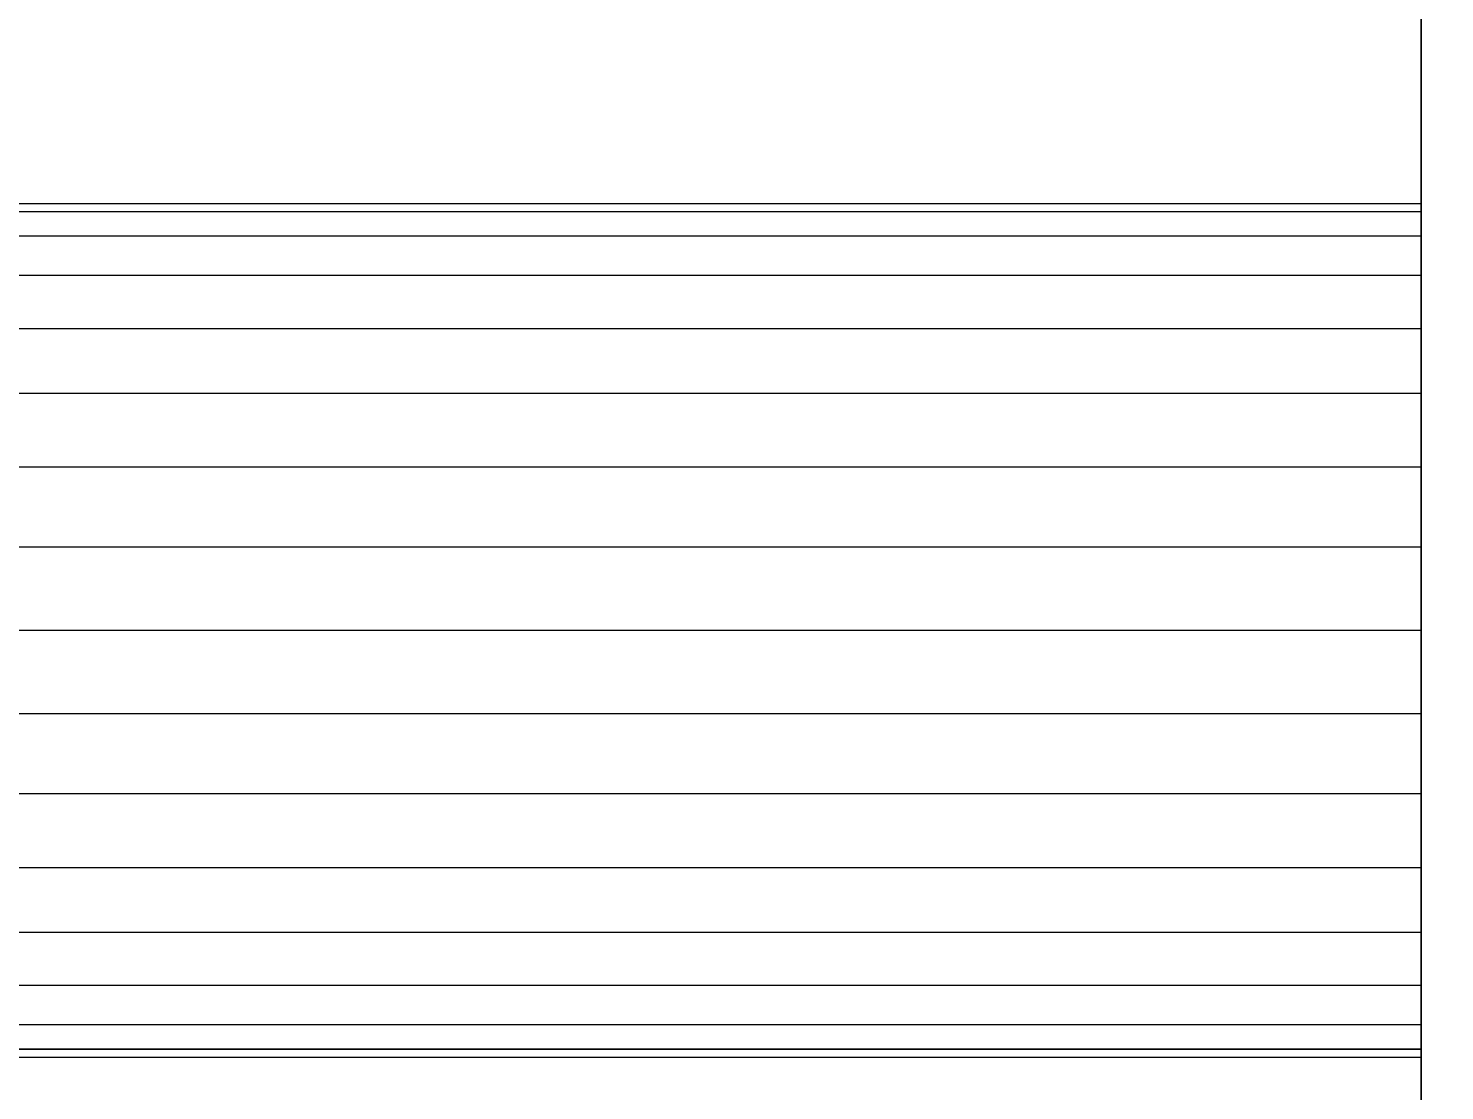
# Model space of a CAD drawing. Header units: millimetres. Extents: x -22443 to 8019, y 3751 to 17584.
# Drawn here: x -19272.19 to -19238.07, y 14196.35 to 14221.93 of the extents above; entities that cross this region are included whole.
import ezdxf

# ---------------------------------------------------------------- set-up
doc = ezdxf.new("R2010")
doc.units = ezdxf.units.MM
for name, color, linetype, lineweight in [('A-ANNO-DIMS', 211, 'Continuous', 9), ('A-ANNO-DIMS-50', 211, 'Continuous', 9), ('A-GENM', 13, 'Continuous', 18)]:
    doc.layers.add(name, color=color, linetype=linetype, lineweight=lineweight)
doc.styles.add('Arial', font='arial.ttf', dxfattribs={"height": 125})
doc.dimstyles.new('Diagonal_-_2_5mm_Arial', dxfattribs={"dimscale": 304.8, "dimtxt": 127.532425, "dimasz": 0.492126, "dimexe": 0.393701, "dimexo": 0.246063, "dimgap": 0.287073, "dimtad": 1, "dimdec": 0, "dimzin": 0, "dimdsep": 46, "dimtxsty": 'Arial', "dimblk1": 'OBLIQUE', "dimblk2": 'OBLIQUE', "dimsah": 1, "dimcen": 0.09, "dimdle": 0.393701, "dimazin": 0, "dimtfac": 1, "dimtdec": 4, "dimtix": 1, "dimtmove": 0, "dimatfit": 3, "dimfxl": 1, "dimtvp": 1, "dimtolj": 1, "dimtzin": 0, "dimarcsym": 2})

# ---------------------------------------------------------------- blocks, each defined once
blk = doc.blocks.new('Nevera autoservicio 1_34m - Nevera autoservicio 1_34m-502275-Level 1')
at = {"layer": 'A-GENM'}
for p, q in [((404.102, 673.31), (404.102, -581.966)), ((404.102, -581.966), (404.102, 673.31)), ((404.102, -581.966), (404.102, 673.31)), ((404.102, -581.966), (404.102, 673.31)), ((404.102, -540.148), (404.102, 501.905)), ((404.102, 47.677), (404.102, 20.958)), ((404.102, 31.235), (205.269, 31.235)), ((404.102, 31.235), (205.269, 31.235)), ((404.102, 31.235), (205.269, 31.235)), ((404.102, 31.235), (205.269, 31.235)), ((404.102, 31.235), (205.269, 31.235)), ((404.102, 31.235), (205.269, 31.235)), ((404.102, 31.235), (205.269, 31.235)), ((404.102, 31.235), (205.269, 31.235)), ((404.102, 31.235), (205.269, 31.235)), ((404.102, 31.235), (205.269, 31.235)), ((404.102, 31.235), (205.269, 31.235)), ((404.102, 31.235), (205.269, 31.235)), ((404.102, 31.053), (404.102, 31.235)), ((404.102, 31.235), (404.102, 31.037)), ((404.102, 31.037), (404.102, 31.235)), ((404.102, 31.235), (404.102, 31.037)), ((404.102, 31.037), (404.102, 31.235)), ((404.102, 31.235), (404.102, 31.037)), ((404.102, 31.037), (404.102, 31.235)), ((404.102, 31.235), (404.102, 31.037)), ((404.102, 31.135), (404.102, 31.235)), ((404.102, 31.235), (404.102, 31.037)), ((404.102, 31.135), (404.102, 31.235)), ((404.102, 31.235), (404.102, 31.037)), ((404.102, 31.037), (404.102, 31.235)), ((404.102, 31.235), (404.102, 31.053)), ((404.102, 31.135), (404.102, 31.235)), ((404.102, 31.135), (404.102, 31.235)), ((404.102, 31.037), (404.102, 31.235)), ((404.102, 31.037), (404.102, 31.235)), ((404.102, 31.037), (404.102, 31.235)), ((404.102, 31.037), (404.102, 31.235)), ((404.102, 31.235), (404.102, 31.037)), ((404.102, 31.235), (404.102, 31.037)), ((404.102, 31.037), (404.102, 31.235)), ((404.102, 31.235), (404.102, 31.037)), ((404.102, 31.037), (404.102, 31.135)), ((404.102, 31.037), (404.102, 31.135)), ((404.102, 31.037), (404.102, 31.135)), ((404.102, 31.037), (404.102, 31.135)), ((404.102, 31.037), (404.102, 31.053)), ((404.102, 31.053), (404.102, 31.037)), ((404.102, 31.037), (205.269, 31.037)), ((404.102, 31.037), (205.269, 31.037)), ((404.102, 31.037), (205.269, 31.037)), ((404.102, 31.037), (205.269, 31.037)), ((404.102, 31.037), (205.269, 31.037)), ((404.102, 31.037), (205.269, 31.037)), ((404.102, 31.037), (205.269, 31.037)), ((404.102, 31.037), (205.269, 31.037)), ((404.102, 31.037), (205.269, 31.037)), ((404.102, 31.037), (205.269, 31.037)), ((404.102, 31.037), (205.269, 31.037)), ((404.102, 31.037), (205.269, 31.037)), ((404.102, 31.037), (205.269, 31.037)), ((404.102, 31.037), (205.269, 31.037)), ((404.102, 31.037), (205.269, 31.037)), ((404.102, 31.037), (205.269, 31.037)), ((404.102, 31.037), (205.269, 31.037)), ((404.102, 31.037), (205.269, 31.037)), ((404.102, 31.037), (205.269, 31.037)), ((404.102, 31.037), (205.269, 31.037)), ((404.102, 31.037), (205.269, 31.037)), ((404.102, 31.037), (205.269, 31.037)), ((404.102, 31.037), (205.269, 31.037)), ((404.102, 31.037), (205.269, 31.037)), ((404.102, 30.453), (404.102, 31.037)), ((404.102, 31.037), (404.102, 30.453)), ((404.102, 30.453), (404.102, 31.037)), ((404.102, 31.037), (404.102, 30.453)), ((404.102, 30.453), (404.102, 31.037)), ((404.102, 31.037), (404.102, 30.453)), ((404.102, 30.453), (404.102, 31.037)), ((404.102, 31.037), (404.102, 30.453)), ((404.102, 30.453), (404.102, 31.037)), ((404.102, 31.037), (404.102, 30.453)), ((404.102, 30.453), (404.102, 31.037)), ((404.102, 31.037), (404.102, 30.453)), ((404.102, 30.453), (404.102, 31.037)), ((404.102, 30.453), (404.102, 31.037)), ((404.102, 30.453), (404.102, 31.037)), ((404.102, 30.453), (404.102, 31.037)), ((404.102, 30.453), (404.102, 31.037)), ((404.102, 30.453), (404.102, 31.037)), ((404.102, 30.453), (404.102, 31.037)), ((404.102, 30.453), (404.102, 31.037)), ((404.102, 30.453), (404.102, 31.037)), ((404.102, 30.453), (404.102, 31.037)), ((404.102, 30.453), (404.102, 31.037)), ((404.102, 30.453), (404.102, 31.037)), ((404.102, 30.453), (205.269, 30.453)), ((404.102, 30.453), (205.269, 30.453)), ((404.102, 30.453), (205.269, 30.453)), ((404.102, 30.453), (205.269, 30.453)), ((404.102, 30.453), (205.269, 30.453)), ((404.102, 30.453), (205.269, 30.453)), ((404.102, 30.453), (205.269, 30.453)), ((404.102, 30.453), (205.269, 30.453)), ((404.102, 30.453), (205.269, 30.453)), ((404.102, 30.453), (205.269, 30.453)), ((404.102, 30.453), (205.269, 30.453)), ((404.102, 30.453), (205.269, 30.453)), ((404.102, 30.453), (205.269, 30.453)), ((404.102, 30.453), (205.269, 30.453)), ((404.102, 30.453), (205.269, 30.453)), ((404.102, 30.453), (205.269, 30.453)), ((404.102, 30.453), (205.269, 30.453)), ((404.102, 30.453), (205.269, 30.453)), ((404.102, 30.453), (205.269, 30.453)), ((404.102, 30.453), (205.269, 30.453)), ((404.102, 30.453), (205.269, 30.453)), ((404.102, 30.453), (205.269, 30.453)), ((404.102, 30.453), (205.269, 30.453)), ((404.102, 30.453), (205.269, 30.453)), ((404.102, 29.503), (404.102, 30.453)), ((404.102, 30.453), (404.102, 29.503)), ((404.102, 29.503), (404.102, 30.453)), ((404.102, 30.453), (404.102, 29.503)), ((404.102, 29.503), (404.102, 30.453)), ((404.102, 30.453), (404.102, 29.503)), ((404.102, 29.503), (404.102, 30.453)), ((404.102, 30.453), (404.102, 29.503)), ((404.102, 29.503), (404.102, 30.453)), ((404.102, 30.453), (404.102, 29.503)), ((404.102, 29.503), (404.102, 30.453)), ((404.102, 30.453), (404.102, 29.503)), ((404.102, 29.503), (404.102, 30.453)), ((404.102, 29.503), (404.102, 30.453)), ((404.102, 29.503), (404.102, 30.453)), ((404.102, 29.503), (404.102, 30.453)), ((404.102, 29.503), (404.102, 30.453)), ((404.102, 29.503), (404.102, 30.453)), ((404.102, 29.503), (404.102, 30.453)), ((404.102, 29.503), (404.102, 30.453)), ((404.102, 29.503), (404.102, 30.453)), ((404.102, 29.503), (404.102, 30.453)), ((404.102, 29.503), (404.102, 30.453)), ((404.102, 29.503), (404.102, 30.453)), ((404.102, 29.503), (205.269, 29.503)), ((404.102, 29.503), (205.269, 29.503)), ((404.102, 29.503), (205.269, 29.503)), ((404.102, 29.503), (205.269, 29.503)), ((404.102, 29.503), (205.269, 29.503)), ((404.102, 29.503), (205.269, 29.503)), ((404.102, 29.503), (205.269, 29.503)), ((404.102, 29.503), (205.269, 29.503)), ((404.102, 29.503), (205.269, 29.503)), ((404.102, 29.503), (205.269, 29.503)), ((404.102, 29.503), (205.269, 29.503)), ((404.102, 29.503), (205.269, 29.503)), ((404.102, 29.503), (205.269, 29.503)), ((404.102, 29.503), (205.269, 29.503)), ((404.102, 29.503), (205.269, 29.503)), ((404.102, 29.503), (205.269, 29.503)), ((404.102, 29.503), (205.269, 29.503)), ((404.102, 29.503), (205.269, 29.503)), ((404.102, 29.503), (205.269, 29.503)), ((404.102, 29.503), (205.269, 29.503)), ((404.102, 29.503), (205.269, 29.503)), ((404.102, 29.503), (205.269, 29.503)), ((404.102, 29.503), (205.269, 29.503)), ((404.102, 29.503), (205.269, 29.503)), ((404.102, 28.225), (404.102, 29.503)), ((404.102, 29.503), (404.102, 28.225)), ((404.102, 28.225), (404.102, 29.503)), ((404.102, 29.503), (404.102, 28.225)), ((404.102, 28.225), (404.102, 29.503)), ((404.102, 29.503), (404.102, 28.225)), ((404.102, 28.225), (404.102, 29.503)), ((404.102, 29.503), (404.102, 28.225)), ((404.102, 28.225), (404.102, 29.503)), ((404.102, 29.503), (404.102, 28.225)), ((404.102, 28.225), (404.102, 29.503)), ((404.102, 29.503), (404.102, 28.225)), ((404.102, 28.225), (404.102, 29.503)), ((404.102, 28.225), (404.102, 29.503)), ((404.102, 28.225), (404.102, 29.503)), ((404.102, 28.225), (404.102, 29.503)), ((404.102, 28.225), (404.102, 29.503)), ((404.102, 28.225), (404.102, 29.503)), ((404.102, 28.225), (404.102, 29.503)), ((404.102, 28.225), (404.102, 29.503)), ((404.102, 28.225), (404.102, 29.503)), ((404.102, 28.225), (404.102, 29.503)), ((404.102, 28.225), (404.102, 29.503)), ((404.102, 28.225), (404.102, 29.503)), ((404.102, 28.225), (205.269, 28.225)), ((404.102, 28.225), (205.269, 28.225)), ((404.102, 28.225), (205.269, 28.225)), ((404.102, 28.225), (205.269, 28.225)), ((404.102, 28.225), (205.269, 28.225)), ((404.102, 28.225), (205.269, 28.225)), ((404.102, 28.225), (205.269, 28.225)), ((404.102, 28.225), (205.269, 28.225)), ((404.102, 28.225), (205.269, 28.225)), ((404.102, 28.225), (205.269, 28.225)), ((404.102, 28.225), (205.269, 28.225)), ((404.102, 28.225), (205.269, 28.225)), ((404.102, 28.225), (205.269, 28.225)), ((404.102, 28.225), (205.269, 28.225)), ((404.102, 28.225), (205.269, 28.225)), ((404.102, 28.225), (205.269, 28.225)), ((404.102, 28.225), (205.269, 28.225)), ((404.102, 28.225), (205.269, 28.225)), ((404.102, 28.225), (205.269, 28.225)), ((404.102, 28.225), (205.269, 28.225)), ((404.102, 28.225), (205.269, 28.225)), ((404.102, 28.225), (205.269, 28.225)), ((404.102, 28.225), (205.269, 28.225)), ((404.102, 28.225), (205.269, 28.225)), ((404.102, 26.667), (404.102, 28.225)), ((404.102, 28.225), (404.102, 26.667)), ((404.102, 26.667), (404.102, 28.225)), ((404.102, 28.225), (404.102, 26.667)), ((404.102, 26.667), (404.102, 28.225)), ((404.102, 28.225), (404.102, 26.667)), ((404.102, 26.667), (404.102, 28.225)), ((404.102, 28.225), (404.102, 26.667)), ((404.102, 26.667), (404.102, 28.225)), ((404.102, 28.225), (404.102, 26.667)), ((404.102, 26.667), (404.102, 28.225)), ((404.102, 28.225), (404.102, 26.667)), ((404.102, 26.667), (404.102, 28.225)), ((404.102, 26.667), (404.102, 28.225)), ((404.102, 26.667), (404.102, 28.225)), ((404.102, 26.667), (404.102, 28.225)), ((404.102, 26.667), (404.102, 28.225)), ((404.102, 26.667), (404.102, 28.225)), ((404.102, 26.667), (404.102, 28.225)), ((404.102, 26.667), (404.102, 28.225)), ((404.102, 26.667), (404.102, 28.225)), ((404.102, 26.667), (404.102, 28.225)), ((404.102, 26.667), (404.102, 28.225)), ((404.102, 26.667), (404.102, 28.225)), ((404.102, 26.667), (205.269, 26.667)), ((404.102, 26.667), (205.269, 26.667)), ((404.102, 26.667), (205.269, 26.667)), ((404.102, 26.667), (205.269, 26.667)), ((404.102, 26.667), (205.269, 26.667)), ((404.102, 26.667), (205.269, 26.667)), ((404.102, 26.667), (205.269, 26.667)), ((404.102, 26.667), (205.269, 26.667)), ((404.102, 26.667), (205.269, 26.667)), ((404.102, 26.667), (205.269, 26.667)), ((404.102, 26.667), (205.269, 26.667)), ((404.102, 26.667), (205.269, 26.667)), ((404.102, 26.667), (205.269, 26.667)), ((404.102, 26.667), (205.269, 26.667)), ((404.102, 26.667), (205.269, 26.667)), ((404.102, 26.667), (205.269, 26.667)), ((404.102, 26.667), (205.269, 26.667)), ((404.102, 26.667), (205.269, 26.667)), ((404.102, 26.667), (205.269, 26.667)), ((404.102, 26.667), (205.269, 26.667)), ((404.102, 26.667), (205.269, 26.667)), ((404.102, 26.667), (205.269, 26.667)), ((404.102, 26.667), (205.269, 26.667)), ((404.102, 26.667), (205.269, 26.667)), ((404.102, 24.891), (404.102, 26.667)), ((404.102, 26.667), (404.102, 24.891)), ((404.102, 24.891), (404.102, 26.667)), ((404.102, 26.667), (404.102, 24.891)), ((404.102, 24.891), (404.102, 26.667)), ((404.102, 26.667), (404.102, 24.891)), ((404.102, 24.891), (404.102, 26.667)), ((404.102, 26.667), (404.102, 24.891)), ((404.102, 24.891), (404.102, 26.667)), ((404.102, 26.667), (404.102, 24.891)), ((404.102, 24.891), (404.102, 26.667)), ((404.102, 26.667), (404.102, 24.891)), ((404.102, 24.891), (404.102, 26.667)), ((404.102, 24.891), (404.102, 26.667)), ((404.102, 24.891), (404.102, 26.667)), ((404.102, 24.891), (404.102, 26.667)), ((404.102, 24.891), (404.102, 26.667)), ((404.102, 24.891), (404.102, 26.667)), ((404.102, 24.891), (404.102, 26.667)), ((404.102, 24.891), (404.102, 26.667)), ((404.102, 24.891), (404.102, 26.667)), ((404.102, 24.891), (404.102, 26.667)), ((404.102, 24.891), (404.102, 26.667)), ((404.102, 24.891), (404.102, 26.667)), ((404.102, 24.891), (205.269, 24.891)), ((404.102, 24.891), (205.269, 24.891)), ((404.102, 24.891), (205.269, 24.891)), ((404.102, 24.891), (205.269, 24.891)), ((404.102, 24.891), (205.269, 24.891)), ((404.102, 24.891), (205.269, 24.891)), ((404.102, 24.891), (205.269, 24.891)), ((404.102, 24.891), (205.269, 24.891)), ((404.102, 24.891), (205.269, 24.891)), ((404.102, 24.891), (205.269, 24.891)), ((404.102, 24.891), (205.269, 24.891)), ((404.102, 24.891), (205.269, 24.891)), ((404.102, 24.891), (205.269, 24.891)), ((404.102, 24.891), (205.269, 24.891)), ((404.102, 24.891), (205.269, 24.891)), ((404.102, 24.891), (205.269, 24.891)), ((404.102, 24.891), (205.269, 24.891)), ((404.102, 24.891), (205.269, 24.891)), ((404.102, 24.891), (205.269, 24.891)), ((404.102, 24.891), (205.269, 24.891)), ((404.102, 24.891), (205.269, 24.891)), ((404.102, 24.891), (205.269, 24.891)), ((404.102, 24.891), (205.269, 24.891)), ((404.102, 24.891), (205.269, 24.891)), ((404.102, 22.962), (404.102, 24.891)), ((404.102, 24.891), (404.102, 22.962)), ((404.102, 22.962), (404.102, 24.891)), ((404.102, 24.891), (404.102, 22.962)), ((404.102, 22.962), (404.102, 24.891)), ((404.102, 24.891), (404.102, 22.962)), ((404.102, 22.962), (404.102, 24.891)), ((404.102, 24.891), (404.102, 22.962)), ((404.102, 22.962), (404.102, 24.891)), ((404.102, 24.891), (404.102, 22.962)), ((404.102, 22.962), (404.102, 24.891)), ((404.102, 24.891), (404.102, 22.962)), ((404.102, 22.962), (404.102, 24.891)), ((404.102, 22.962), (404.102, 24.891)), ((404.102, 22.962), (404.102, 24.891)), ((404.102, 22.962), (404.102, 24.891)), ((404.102, 22.962), (404.102, 24.891)), ((404.102, 22.962), (404.102, 24.891)), ((404.102, 24.891), (404.102, 22.962)), ((404.102, 22.962), (404.102, 24.891)), ((404.102, 22.962), (404.102, 24.891)), ((404.102, 22.962), (404.102, 24.891)), ((404.102, 22.962), (404.102, 24.891)), ((404.102, 22.962), (404.102, 24.891)), ((404.102, 22.962), (205.269, 22.962)), ((404.102, 22.962), (205.269, 22.962)), ((404.102, 22.962), (205.269, 22.962)), ((404.102, 22.962), (205.269, 22.962)), ((404.102, 22.962), (205.269, 22.962)), ((404.102, 22.962), (205.269, 22.962)), ((404.102, 22.962), (205.269, 22.962)), ((404.102, 22.962), (205.269, 22.962)), ((404.102, 22.962), (205.269, 22.962)), ((404.102, 22.962), (205.269, 22.962)), ((404.102, 22.962), (205.269, 22.962)), ((404.102, 22.962), (205.269, 22.962)), ((404.102, 22.962), (205.269, 22.962)), ((404.102, 22.962), (205.269, 22.962)), ((404.102, 22.962), (205.269, 22.962)), ((404.102, 22.962), (205.269, 22.962)), ((404.102, 22.962), (205.269, 22.962)), ((404.102, 22.962), (205.269, 22.962)), ((404.102, 22.962), (205.269, 22.962)), ((404.102, 22.962), (205.269, 22.962)), ((404.102, 22.962), (205.269, 22.962)), ((404.102, 22.962), (205.269, 22.962)), ((404.102, 22.962), (205.269, 22.962)), ((404.102, 22.962), (205.269, 22.962)), ((404.102, 20.958), (404.102, 22.962)), ((404.102, 22.962), (404.102, 20.958)), ((404.102, 20.958), (404.102, 22.962)), ((404.102, 22.962), (404.102, 20.958)), ((404.102, 20.958), (404.102, 22.962)), ((404.102, 22.962), (404.102, 20.958)), ((404.102, 20.958), (404.102, 22.962)), ((404.102, 22.962), (404.102, 20.958)), ((404.102, 20.958), (404.102, 22.962)), ((404.102, 22.962), (404.102, 20.958)), ((404.102, 20.958), (404.102, 22.962)), ((404.102, 22.962), (404.102, 20.958)), ((404.102, 20.958), (404.102, 22.962)), ((404.102, 20.958), (404.102, 22.962)), ((404.102, 20.958), (404.102, 22.962)), ((404.102, 20.958), (404.102, 22.962)), ((404.102, 20.958), (404.102, 22.962)), ((404.102, 20.958), (404.102, 22.962)), ((404.102, 20.958), (404.102, 22.962)), ((404.102, 22.962), (404.102, 20.958)), ((404.102, 20.958), (404.102, 22.962)), ((404.102, 20.958), (404.102, 22.962)), ((404.102, 20.958), (404.102, 22.962)), ((404.102, 20.958), (404.102, 22.962)), ((404.102, 20.958), (205.269, 20.958)), ((404.102, 20.958), (205.269, 20.958)), ((404.102, 20.958), (205.269, 20.958)), ((404.102, 20.958), (205.269, 20.958)), ((404.102, 20.958), (205.269, 20.958)), ((404.102, 20.958), (205.269, 20.958)), ((404.102, 20.958), (205.269, 20.958)), ((404.102, 20.958), (205.269, 20.958)), ((404.102, 20.958), (205.269, 20.958)), ((404.102, 20.958), (205.269, 20.958)), ((404.102, 20.958), (205.269, 20.958)), ((404.102, 20.958), (205.269, 20.958)), ((404.102, 20.958), (205.269, 20.958)), ((404.102, 20.958), (205.269, 20.958)), ((404.102, 20.958), (205.269, 20.958)), ((404.102, 20.958), (205.269, 20.958)), ((404.102, 20.958), (205.269, 20.958)), ((404.102, 20.958), (205.269, 20.958)), ((404.102, 20.958), (205.269, 20.958)), ((404.102, 20.958), (205.269, 20.958)), ((404.102, 20.958), (205.269, 20.958)), ((404.102, 20.958), (205.269, 20.958)), ((404.102, 20.958), (205.269, 20.958)), ((404.102, 20.958), (205.269, 20.958)), ((404.102, 18.953), (404.102, 20.958)), ((404.102, 20.958), (404.102, 18.953)), ((404.102, 18.953), (404.102, 20.958)), ((404.102, 20.958), (404.102, 18.953)), ((404.102, 18.953), (404.102, 20.958)), ((404.102, 20.958), (404.102, 18.953)), ((404.102, 18.953), (404.102, 20.958)), ((404.102, 20.958), (404.102, 18.953)), ((404.102, 18.953), (404.102, 20.958)), ((404.102, 20.958), (404.102, 18.953)), ((404.102, 18.953), (404.102, 20.958)), ((404.102, 20.958), (404.102, 18.953)), ((404.102, -5.761), (404.102, 20.958)), ((404.102, 20.958), (404.102, 18.953)), ((404.102, 20.958), (404.102, 18.953)), ((404.102, 20.958), (404.102, 18.953)), ((404.102, 20.958), (404.102, 18.953)), ((404.102, 20.958), (404.102, 18.953)), ((404.102, 20.958), (404.102, 18.953)), ((404.102, 18.953), (404.102, 20.958)), ((404.102, 20.958), (404.102, 18.953)), ((404.102, 20.958), (404.102, 18.953)), ((404.102, 18.953), (404.102, 20.958)), ((404.102, 20.958), (404.102, 18.953)), ((404.102, 20.958), (404.102, 18.953)), ((404.102, 18.953), (205.269, 18.953)), ((404.102, 18.953), (205.269, 18.953)), ((404.102, 18.953), (205.269, 18.953)), ((404.102, 18.953), (205.269, 18.953)), ((404.102, 18.953), (205.269, 18.953)), ((404.102, 18.953), (205.269, 18.953)), ((404.102, 18.953), (205.269, 18.953)), ((404.102, 18.953), (205.269, 18.953)), ((404.102, 18.953), (205.269, 18.953)), ((404.102, 18.953), (205.269, 18.953)), ((404.102, 18.953), (205.269, 18.953)), ((404.102, 18.953), (205.269, 18.953)), ((404.102, 18.953), (205.269, 18.953)), ((404.102, 18.953), (205.269, 18.953)), ((404.102, 18.953), (205.269, 18.953)), ((404.102, 18.953), (205.269, 18.953)), ((404.102, 18.953), (205.269, 18.953)), ((404.102, 18.953), (205.269, 18.953)), ((404.102, 18.953), (205.269, 18.953)), ((404.102, 18.953), (205.269, 18.953)), ((404.102, 18.953), (205.269, 18.953)), ((404.102, 18.953), (205.269, 18.953)), ((404.102, 18.953), (205.269, 18.953)), ((404.102, 18.953), (205.269, 18.953)), ((404.102, 17.025), (404.102, 18.953)), ((404.102, 18.953), (404.102, 17.025)), ((404.102, 17.025), (404.102, 18.953)), ((404.102, 18.953), (404.102, 17.025)), ((404.102, 17.025), (404.102, 18.953)), ((404.102, 18.953), (404.102, 17.025)), ((404.102, 17.025), (404.102, 18.953)), ((404.102, 18.953), (404.102, 17.025)), ((404.102, 17.025), (404.102, 18.953)), ((404.102, 18.953), (404.102, 17.025)), ((404.102, 17.025), (404.102, 18.953)), ((404.102, 18.953), (404.102, 17.025)), ((404.102, 18.953), (404.102, 17.025)), ((404.102, 18.953), (404.102, 17.025)), ((404.102, 18.953), (404.102, 17.025)), ((404.102, 18.953), (404.102, 17.025)), ((404.102, 18.953), (404.102, 17.025)), ((404.102, 18.953), (404.102, 17.025)), ((404.102, 18.953), (404.102, 17.025)), ((404.102, 18.953), (404.102, 17.025)), ((404.102, 18.953), (404.102, 17.025)), ((404.102, 17.025), (404.102, 18.953)), ((404.102, 18.953), (404.102, 17.025)), ((404.102, 18.953), (404.102, 17.025)), ((404.102, 17.025), (205.269, 17.025)), ((404.102, 17.025), (205.269, 17.025)), ((404.102, 17.025), (205.269, 17.025)), ((404.102, 17.025), (205.269, 17.025)), ((404.102, 17.025), (205.269, 17.025)), ((404.102, 17.025), (205.269, 17.025)), ((404.102, 17.025), (205.269, 17.025)), ((404.102, 17.025), (205.269, 17.025)), ((404.102, 17.025), (205.269, 17.025)), ((404.102, 17.025), (205.269, 17.025)), ((404.102, 17.025), (205.269, 17.025)), ((404.102, 17.025), (205.269, 17.025)), ((404.102, 17.025), (205.269, 17.025)), ((404.102, 17.025), (205.269, 17.025)), ((404.102, 17.025), (205.269, 17.025)), ((404.102, 17.025), (205.269, 17.025)), ((404.102, 17.025), (205.269, 17.025)), ((404.102, 17.025), (205.269, 17.025)), ((404.102, 17.025), (205.269, 17.025)), ((404.102, 17.025), (205.269, 17.025)), ((404.102, 17.025), (205.269, 17.025)), ((404.102, 17.025), (205.269, 17.025)), ((404.102, 17.025), (205.269, 17.025)), ((404.102, 17.025), (205.269, 17.025)), ((404.102, 15.248), (404.102, 17.025)), ((404.102, 17.025), (404.102, 15.248)), ((404.102, 15.248), (404.102, 17.025)), ((404.102, 17.025), (404.102, 15.248)), ((404.102, 15.248), (404.102, 17.025)), ((404.102, 17.025), (404.102, 15.248)), ((404.102, 15.248), (404.102, 17.025)), ((404.102, 17.025), (404.102, 15.248)), ((404.102, 15.248), (404.102, 17.025)), ((404.102, 17.025), (404.102, 15.248)), ((404.102, 15.248), (404.102, 17.025)), ((404.102, 17.025), (404.102, 15.248)), ((404.102, 17.025), (404.102, 15.248)), ((404.102, 17.025), (404.102, 15.248)), ((404.102, 17.025), (404.102, 15.248)), ((404.102, 17.025), (404.102, 15.248)), ((404.102, 17.025), (404.102, 15.248)), ((404.102, 17.025), (404.102, 15.248)), ((404.102, 17.025), (404.102, 15.248)), ((404.102, 17.025), (404.102, 15.248)), ((404.102, 17.025), (404.102, 15.248)), ((404.102, 17.025), (404.102, 15.248)), ((404.102, 17.025), (404.102, 15.248)), ((404.102, 17.025), (404.102, 15.248)), ((404.102, 15.248), (205.269, 15.248)), ((404.102, 15.248), (205.269, 15.248)), ((404.102, 15.248), (205.269, 15.248)), ((404.102, 15.248), (205.269, 15.248)), ((404.102, 15.248), (205.269, 15.248)), ((404.102, 15.248), (205.269, 15.248)), ((404.102, 15.248), (205.269, 15.248)), ((404.102, 15.248), (205.269, 15.248)), ((404.102, 15.248), (205.269, 15.248)), ((404.102, 15.248), (205.269, 15.248)), ((404.102, 15.248), (205.269, 15.248)), ((404.102, 15.248), (205.269, 15.248)), ((404.102, 15.248), (205.269, 15.248)), ((404.102, 15.248), (205.269, 15.248)), ((404.102, 15.248), (205.269, 15.248)), ((404.102, 15.248), (205.269, 15.248)), ((404.102, 15.248), (205.269, 15.248)), ((404.102, 15.248), (205.269, 15.248)), ((404.102, 15.248), (205.269, 15.248)), ((404.102, 15.248), (205.269, 15.248)), ((404.102, 15.248), (205.269, 15.248)), ((404.102, 15.248), (205.269, 15.248)), ((404.102, 15.248), (205.269, 15.248)), ((404.102, 15.248), (205.269, 15.248)), ((404.102, 13.691), (404.102, 15.248)), ((404.102, 15.248), (404.102, 13.691)), ((404.102, 13.691), (404.102, 15.248)), ((404.102, 15.248), (404.102, 13.691)), ((404.102, 13.691), (404.102, 15.248)), ((404.102, 15.248), (404.102, 13.691)), ((404.102, 13.691), (404.102, 15.248)), ((404.102, 15.248), (404.102, 13.691)), ((404.102, 13.691), (404.102, 15.248)), ((404.102, 15.248), (404.102, 13.691)), ((404.102, 13.691), (404.102, 15.248)), ((404.102, 15.248), (404.102, 13.691)), ((404.102, 15.248), (404.102, 13.691)), ((404.102, 15.248), (404.102, 13.691)), ((404.102, 15.248), (404.102, 13.691)), ((404.102, 15.248), (404.102, 13.691)), ((404.102, 15.248), (404.102, 13.691)), ((404.102, 15.248), (404.102, 13.691)), ((404.102, 15.248), (404.102, 13.691)), ((404.102, 15.248), (404.102, 13.691)), ((404.102, 15.248), (404.102, 13.691)), ((404.102, 15.248), (404.102, 13.691)), ((404.102, 15.248), (404.102, 13.691)), ((404.102, 15.248), (404.102, 13.691)), ((404.102, 13.691), (205.269, 13.691)), ((404.102, 13.691), (205.269, 13.691)), ((404.102, 13.691), (205.269, 13.691)), ((404.102, 13.691), (205.269, 13.691)), ((404.102, 13.691), (205.269, 13.691)), ((404.102, 13.691), (205.269, 13.691)), ((404.102, 13.691), (205.269, 13.691)), ((404.102, 13.691), (205.269, 13.691)), ((404.102, 13.691), (205.269, 13.691)), ((404.102, 13.691), (205.269, 13.691)), ((404.102, 13.691), (205.269, 13.691)), ((404.102, 13.691), (205.269, 13.691)), ((404.102, 13.691), (205.269, 13.691)), ((404.102, 13.691), (205.269, 13.691)), ((404.102, 13.691), (205.269, 13.691)), ((404.102, 13.691), (205.269, 13.691)), ((404.102, 13.691), (205.269, 13.691)), ((404.102, 13.691), (205.269, 13.691)), ((404.102, 13.691), (205.269, 13.691)), ((404.102, 13.691), (205.269, 13.691)), ((404.102, 13.691), (205.269, 13.691)), ((404.102, 13.691), (205.269, 13.691)), ((404.102, 13.691), (205.269, 13.691)), ((404.102, 13.691), (205.269, 13.691)), ((404.102, 12.413), (404.102, 13.691)), ((404.102, 13.691), (404.102, 12.413)), ((404.102, 12.413), (404.102, 13.691)), ((404.102, 13.691), (404.102, 12.413)), ((404.102, 12.413), (404.102, 13.691)), ((404.102, 13.691), (404.102, 12.413)), ((404.102, 12.413), (404.102, 13.691)), ((404.102, 13.691), (404.102, 12.413)), ((404.102, 12.413), (404.102, 13.691)), ((404.102, 13.691), (404.102, 12.413)), ((404.102, 12.413), (404.102, 13.691)), ((404.102, 13.691), (404.102, 12.413)), ((404.102, 13.691), (404.102, 12.413)), ((404.102, 13.691), (404.102, 12.413)), ((404.102, 13.691), (404.102, 12.413)), ((404.102, 13.691), (404.102, 12.413)), ((404.102, 13.691), (404.102, 12.413)), ((404.102, 13.691), (404.102, 12.413)), ((404.102, 13.691), (404.102, 12.413)), ((404.102, 13.691), (404.102, 12.413)), ((404.102, 13.691), (404.102, 12.413)), ((404.102, 13.691), (404.102, 12.413)), ((404.102, 13.691), (404.102, 12.413)), ((404.102, 13.691), (404.102, 12.413)), ((404.102, 12.413), (205.269, 12.413)), ((404.102, 12.413), (205.269, 12.413)), ((404.102, 12.413), (205.269, 12.413)), ((404.102, 12.413), (205.269, 12.413)), ((404.102, 12.413), (205.269, 12.413)), ((404.102, 12.413), (205.269, 12.413)), ((404.102, 12.413), (205.269, 12.413)), ((404.102, 12.413), (205.269, 12.413)), ((404.102, 12.413), (205.269, 12.413)), ((404.102, 12.413), (205.269, 12.413)), ((404.102, 12.413), (205.269, 12.413)), ((404.102, 12.413), (205.269, 12.413)), ((404.102, 12.413), (205.269, 12.413)), ((404.102, 12.413), (205.269, 12.413)), ((404.102, 12.413), (205.269, 12.413)), ((404.102, 12.413), (205.269, 12.413)), ((404.102, 12.413), (205.269, 12.413)), ((404.102, 12.413), (205.269, 12.413)), ((404.102, 12.413), (205.269, 12.413)), ((404.102, 12.413), (205.269, 12.413)), ((404.102, 12.413), (205.269, 12.413)), ((404.102, 12.413), (205.269, 12.413)), ((404.102, 12.413), (205.269, 12.413)), ((404.102, 12.413), (205.269, 12.413)), ((404.102, 11.463), (404.102, 12.413)), ((404.102, 12.413), (404.102, 11.463)), ((404.102, 11.463), (404.102, 12.413)), ((404.102, 12.413), (404.102, 11.463)), ((404.102, 11.463), (404.102, 12.413)), ((404.102, 12.413), (404.102, 11.463)), ((404.102, 11.463), (404.102, 12.413)), ((404.102, 12.413), (404.102, 11.463)), ((404.102, 11.463), (404.102, 12.413)), ((404.102, 12.413), (404.102, 11.463)), ((404.102, 11.463), (404.102, 12.413)), ((404.102, 12.413), (404.102, 11.463)), ((404.102, 12.413), (404.102, 11.463)), ((404.102, 12.413), (404.102, 11.463)), ((404.102, 12.413), (404.102, 11.463)), ((404.102, 12.413), (404.102, 11.463)), ((404.102, 12.413), (404.102, 11.463)), ((404.102, 12.413), (404.102, 11.463)), ((404.102, 12.413), (404.102, 11.463)), ((404.102, 12.413), (404.102, 11.463)), ((404.102, 12.413), (404.102, 11.463)), ((404.102, 12.413), (404.102, 11.463)), ((404.102, 12.413), (404.102, 11.463)), ((404.102, 12.413), (404.102, 11.463)), ((404.102, 11.463), (205.269, 11.463)), ((404.102, 11.463), (205.269, 11.463)), ((404.102, 11.463), (205.269, 11.463)), ((404.102, 11.463), (205.269, 11.463)), ((404.102, 11.463), (205.269, 11.463)), ((404.102, 11.463), (205.269, 11.463)), ((404.102, 11.463), (205.269, 11.463)), ((404.102, 11.463), (205.269, 11.463)), ((404.102, 11.463), (205.269, 11.463)), ((404.102, 11.463), (205.269, 11.463)), ((404.102, 11.463), (205.269, 11.463)), ((404.102, 11.463), (205.269, 11.463)), ((404.102, 11.463), (205.269, 11.463)), ((404.102, 11.463), (205.269, 11.463)), ((404.102, 11.463), (205.269, 11.463)), ((404.102, 11.463), (205.269, 11.463)), ((404.102, 11.463), (205.269, 11.463)), ((404.102, 11.463), (205.269, 11.463)), ((404.102, 11.463), (205.269, 11.463)), ((404.102, 11.463), (205.269, 11.463)), ((404.102, 11.463), (205.269, 11.463)), ((404.102, 11.463), (205.269, 11.463)), ((404.102, 11.463), (205.269, 11.463)), ((404.102, 11.463), (205.269, 11.463)), ((404.102, 10.878), (404.102, 11.463)), ((404.102, 11.463), (404.102, 10.878)), ((404.102, 10.878), (404.102, 11.463)), ((404.102, 11.463), (404.102, 10.878)), ((404.102, 10.878), (404.102, 11.463)), ((404.102, 11.463), (404.102, 10.878)), ((404.102, 10.878), (404.102, 11.463)), ((404.102, 11.463), (404.102, 10.878)), ((404.102, 10.878), (404.102, 11.463)), ((404.102, 11.463), (404.102, 10.878)), ((404.102, 10.878), (404.102, 11.463)), ((404.102, 11.463), (404.102, 10.878)), ((404.102, 11.463), (404.102, 10.878)), ((404.102, 11.463), (404.102, 10.878)), ((404.102, 11.463), (404.102, 10.878)), ((404.102, 11.463), (404.102, 10.878)), ((404.102, 11.463), (404.102, 10.878)), ((404.102, 11.463), (404.102, 10.878)), ((404.102, 11.463), (404.102, 10.878)), ((404.102, 11.463), (404.102, 10.878)), ((404.102, 11.463), (404.102, 10.878)), ((404.102, 11.463), (404.102, 10.878)), ((404.102, 11.463), (404.102, 10.878)), ((404.102, 11.463), (404.102, 10.878)), ((404.102, 10.878), (205.269, 10.878)), ((404.102, 10.878), (205.269, 10.878)), ((404.102, 10.878), (205.269, 10.878)), ((404.102, 10.878), (205.269, 10.878)), ((404.102, 10.878), (205.269, 10.878)), ((404.102, 10.878), (205.269, 10.878)), ((404.102, 10.878), (205.269, 10.878)), ((404.102, 10.878), (205.269, 10.878)), ((404.102, 10.878), (205.269, 10.878)), ((404.102, 10.878), (205.269, 10.878)), ((404.102, 10.878), (205.269, 10.878)), ((404.102, 10.878), (205.269, 10.878)), ((404.102, 10.878), (205.269, 10.878)), ((404.102, 10.878), (205.269, 10.878)), ((404.102, 10.878), (205.269, 10.878)), ((404.102, 10.878), (205.269, 10.878)), ((404.102, 10.878), (205.269, 10.878)), ((205.269, 10.878), (404.102, 10.878)), ((404.102, 10.878), (205.269, 10.878)), ((404.102, 10.878), (205.269, 10.878)), ((404.102, 10.878), (205.269, 10.878)), ((404.102, 10.878), (205.269, 10.878)), ((404.102, 10.878), (205.269, 10.878)), ((404.102, 10.878), (205.269, 10.878)), ((404.102, 10.681), (205.269, 10.681)), ((404.102, 10.681), (205.269, 10.681)), ((404.102, 10.681), (205.269, 10.681)), ((404.102, 10.681), (205.269, 10.681)), ((404.102, 10.681), (205.269, 10.681)), ((404.102, 10.681), (205.269, 10.681)), ((404.102, 10.681), (205.269, 10.681)), ((404.102, 10.681), (205.269, 10.681)), ((404.102, 10.681), (205.269, 10.681)), ((404.102, 10.681), (205.269, 10.681)), ((404.102, 10.681), (205.269, 10.681)), ((404.102, 10.681), (205.269, 10.681)), ((404.102, 10.862), (404.102, 10.878)), ((404.102, 10.878), (404.102, 10.681)), ((404.102, 10.681), (404.102, 10.878)), ((404.102, 10.878), (404.102, 10.681)), ((404.102, 10.681), (404.102, 10.878)), ((404.102, 10.878), (404.102, 10.681)), ((404.102, 10.681), (404.102, 10.878)), ((404.102, 10.878), (404.102, 10.681)), ((404.102, 10.78), (404.102, 10.878)), ((404.102, 10.878), (404.102, 10.681)), ((404.102, 10.78), (404.102, 10.878)), ((404.102, 10.878), (404.102, 10.681)), ((404.102, 10.878), (404.102, 10.681)), ((404.102, 10.862), (404.102, 10.878)), ((404.102, 10.878), (404.102, 10.78)), ((404.102, 10.878), (404.102, 10.78)), ((404.102, 10.878), (404.102, 10.681)), ((404.102, 10.878), (404.102, 10.681)), ((404.102, 10.878), (404.102, 10.681)), ((404.102, 10.878), (404.102, 10.681)), ((404.102, 10.681), (404.102, 10.878)), ((404.102, 10.681), (404.102, 10.878)), ((404.102, 10.878), (404.102, 10.681)), ((404.102, 10.681), (404.102, 10.878)), ((404.102, 10.862), (404.102, 10.681)), ((404.102, 10.681), (404.102, 10.862)), ((404.102, 10.681), (404.102, 10.78)), ((404.102, 10.78), (404.102, 10.681)), ((404.102, 10.78), (404.102, 10.681)), ((404.102, 10.78), (404.102, 10.681))]:
    blk.add_line(p, q, dxfattribs=at)
blk = doc.blocks.new('DIMBLOCK4-Level 1')
at = {"layer": 'A-ANNO-DIMS-50'}
for p, q in [((-22191.521, 15666.468), (-22191.521, 7546.468)), ((-22191.521, 15546.468), (-22311.521, 15546.468)), ((-22191.521, 15546.468), (-11329.566, 15546.468)), ((-22191.521, 7666.468), (-22311.521, 7666.468)), ((-22191.521, 7666.468), (-20582.646, 7666.468))]:
    blk.add_line(p, q, dxfattribs=at)
at = {"layer": 'A-ANNO-DIMS-50', "lineweight": 35}
for p, q in [((-22191.521, 15546.468), (-22266.521, 15621.468)), ((-22191.521, 15546.468), (-22116.521, 15471.468)), ((-22191.521, 7666.468), (-22266.521, 7741.468)), ((-22191.521, 7666.468), (-22116.521, 7591.468))]:
    blk.add_line(p, q, dxfattribs=at)
at = {"layer": 'A-ANNO-DIMS-50', "color": 0, "insert": (-22441.3, 11414.188), "char_height": 125, "width": 461.47117, "attachment_point": 1, "rotation": 90, "line_spacing_factor": 0.941778, "style": 'Arial'}
blk.add_mtext('7880', dxfattribs=at)
blk = doc.blocks.new('_Oblique')
at = {"color": 0, "linetype": 'ByBlock', "lineweight": -2}
blk.add_line((-0.5, -0.5), (0.5, 0.5), dxfattribs=at)

msp = doc.modelspace()

# ---------------------------------------------------------------- block references
at = {"layer": 'A-GENM'}
msp.add_blockref('Nevera autoservicio 1_34m - Nevera autoservicio 1_34m-502275-Level 1', (-19642.743, 14186.468), dxfattribs=at)

# ---------------------------------------------------------------- dimensions: what is measured, and where the dimension line sits
at = {"layer": 'A-ANNO-DIMS'}
dim = msp.add_linear_dim(base=(-22191.521, 7666.468), p1=(-11254.566, 15546.468), p2=(-20507.646, 7666.468), angle=90, dimstyle='Diagonal_-_2_5mm_Arial', override={"dimpost": '<>', "dimfxl": 12153.760552}, dxfattribs=at)
dim.commit()
dim.dimension.update_dxf_attribs({"geometry": 'DIMBLOCK4-Level 1', "text_midpoint": (-22342.843, 11606.468)})

doc.saveas('drawing.dxf')
